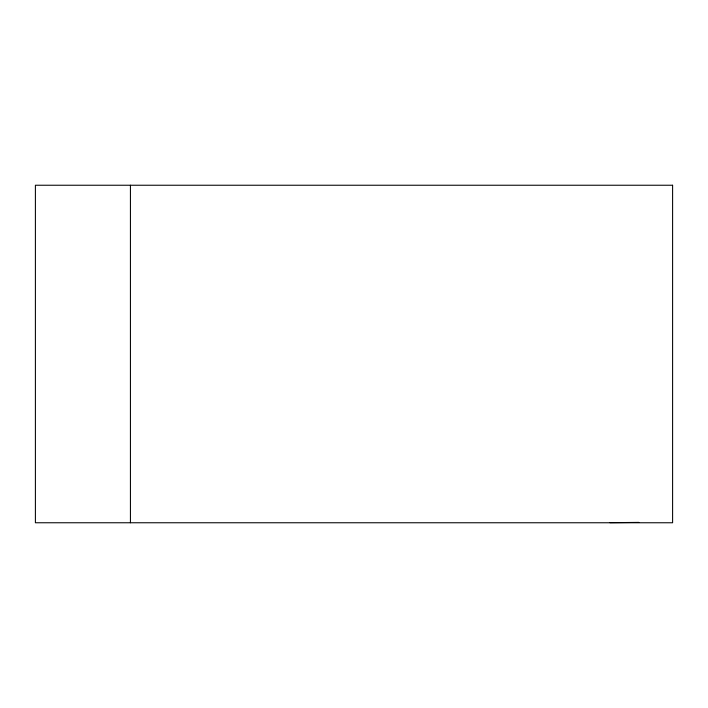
<?xml version="1.0" encoding="UTF-8"?>
<svg xmlns="http://www.w3.org/2000/svg" width="708" height="708" viewBox="0 0 708 708"><rect width="100%" height="100%" fill="white"/><g stroke="black" fill="none" stroke-linecap="round" stroke-linejoin="round"><path stroke-width="1.06" d="M638.828 522.398L609.907 522.672M130.431 185.239L130.431 522.761M672.6 185.239L35.4 185.239L35.4 522.761L672.6 522.761L672.6 185.239"/></g></svg>
